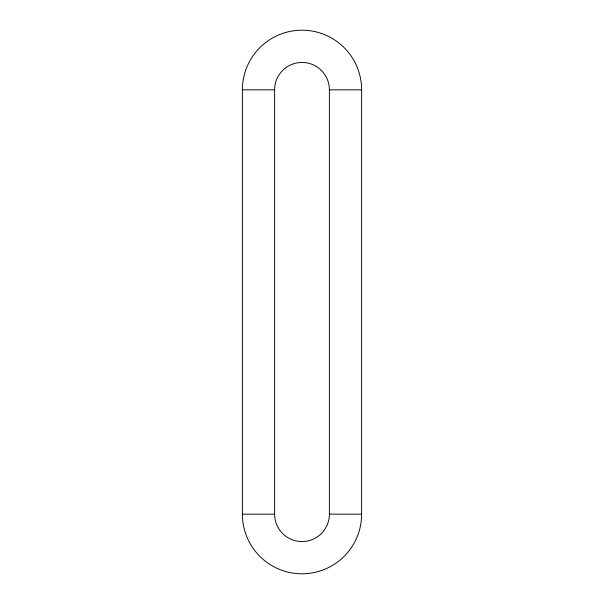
<?xml version="1.0" encoding="UTF-8"?>
<svg xmlns="http://www.w3.org/2000/svg" width="604" height="604" viewBox="0 0 604 604"><rect width="100%" height="100%" fill="white"/><g stroke="black" fill="none" stroke-linecap="round" stroke-linejoin="round"><path stroke-width="0.91" d="M242.378 89.822A59.622 59.622 0 0 1 302 30.2A59.622 59.622 0 0 1 361.622 89.822L361.622 514.178A59.622 59.622 0 0 1 302 573.8A59.622 59.622 0 0 1 242.378 514.178L242.378 89.822L274.609 89.822A27.391 27.391 0 0 1 302 62.431A27.391 27.391 0 0 1 329.391 89.822L329.391 514.178A27.391 27.391 0 0 1 302 541.569A27.391 27.391 0 0 1 274.609 514.178L274.609 89.822M329.391 89.822L361.622 89.822M242.378 514.178L274.609 514.178M329.391 514.178L361.622 514.178"/></g></svg>
